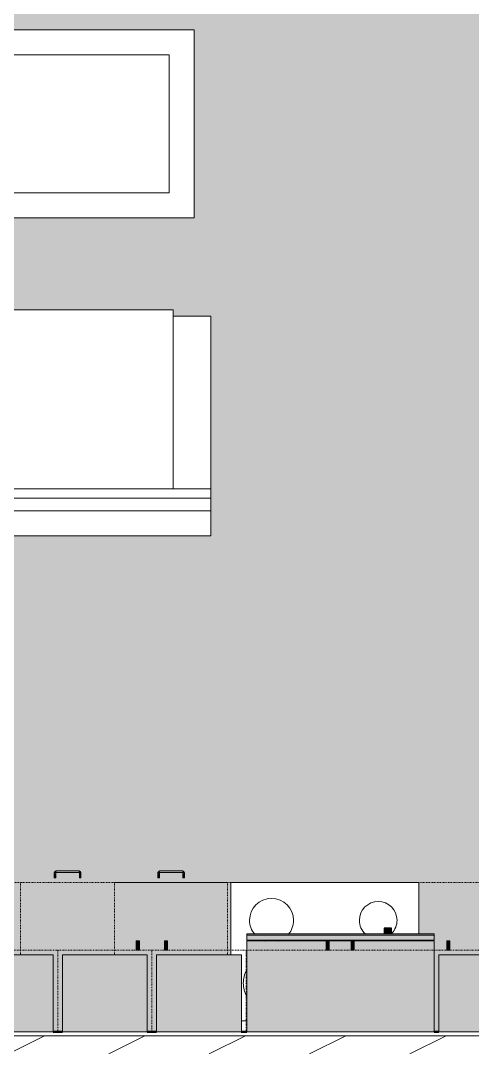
# Model space of a CAD drawing. Header units: inches. Extents: x -4218 to -1814, y 9706 to 12426.
# Drawn here: x -3787.7 to -3715.7, y 11552.9 to 11716.5 of the extents above; entities that cross this region are included whole.
import ezdxf

# ---------------------------------------------------------------- set-up
doc = ezdxf.new("R2010")
doc.units = ezdxf.units.IN
doc.header["$MEASUREMENT"] = 0
doc.linetypes.add('Dash', pattern=[0.25, 0.125, -0.125])
for name, color, linetype, lineweight in [('0-1', 7, 'Continuous', 5), ('0-2', 10, 'Continuous', 13), ('A-AREA-PATT-3', 7, 'Continuous', 9), ('A-WALL', 113, 'Continuous', 13), ('A-WALL-9', 113, 'Continuous', 50), ('A-WALL-PATT-6', 111, 'Continuous', 9), ('I-FURN', 30, 'Continuous', 9), ('I-FURN-1', 7, 'Continuous', 9), ('Q-CASE', 31, 'Continuous', 9), ('Q-CASE-1', 9, 'Continuous', 9), ('Q-CASE-3', 7, 'Continuous', 9), ('Q-CASE-4', 7, 'Dash', 9), ('Q-CASE-5', 55, 'Continuous', 9), ('Q-CASE-HDLN-1', 7, 'Dash', 9), ('Q-CASE-HDLN-2', 31, 'Continuous', 9), ('Q-SPCQ-1', 7, 'Continuous', 9)]:
    doc.layers.add(name, color=color, linetype=linetype, lineweight=lineweight)

# ---------------------------------------------------------------- blocks, each defined once
blk = doc.blocks.new('Couch-Both_Arms-Generic - 1-1352606-FLOOR PLAN - 2ND FLOOR')
at = {"layer": 'I-FURN'}
for p, q in [((-42, 13.5), (42, 13.5)), ((42, 13.5), (-42, 13.5)), ((-42, 13.5), (-42, 10)), ((42, 10), (42, 13.5)), ((-42, 11.5), (42, 11.5)), ((-42, 10), (-42, -17.5)), ((-42, 10), (42, 10)), ((-36, -17.5), (-36, 10)), ((36, 10), (36, -17.5)), ((42, -17.5), (42, 10)), ((-42, -17.5), (-36, -17.5)), ((-36, -17.5), (-36, -18.5)), ((36, -18.5), (36, -17.5)), ((36, -17.5), (42, -17.5)), ((-36, -18.5), (36, -18.5))]:
    blk.add_line(p, q, dxfattribs=at)
at = {"layer": 'I-FURN-1'}
for p, q in [((42, 17.5), (-42, 17.5)), ((-42, 17.5), (-42, 13.5)), ((42, 13.5), (42, 17.5))]:
    blk.add_line(p, q, dxfattribs=at)
blk = doc.blocks.new('Table-Coffee - one-V50-FLOOR PLAN - 2ND FLOOR')
at = {"layer": 'I-FURN-1'}
for p, q in [((30.72, 18.75), (-29.28, 18.75)), ((-29.28, 18.75), (-29.28, 12.12)), ((30.72, -11.25), (30.72, 18.75)), ((-25.28, -7.25), (-25.28, 14.75)), ((-25.28, 14.75), (26.72, 14.75)), ((26.72, 14.75), (26.72, -7.25)), ((-29.28, 4.1), (-29.28, -11.25)), ((26.72, -7.25), (-25.28, -7.25)), ((-29.28, -11.25), (30.72, -11.25))]:
    blk.add_line(p, q, dxfattribs=at)
blk = doc.blocks.new('Range - 24_ x 30_-V113-FLOOR PLAN - 2ND FLOOR')
at = {"layer": 'Q-SPCQ-1'}
for p, q in [((0, 0), (30, 0)), ((0, -11.53), (0, 0)), ((30, 0), (30, -8.18)), ((30, -9.17), (30, -9.29)), ((1.69, -22), (2.56, -22))]:
    blk.add_line(p, q, dxfattribs=at)
for centre, radius, start, end in [((6.5, -6), 3.5, 360, 180), ((23.5, -6), 3, 0, 180), ((6.5, -6), 3.5, 180, 219.0826), ((6.5, -6), 3.5, 320.8684, 0), ((23.5, -6), 3, 180, 227.5854), ((23.5, -6), 3, 316.8197, 0), ((6.5, -6), 3.5, 245.576, 251.9956), ((6.5, -6), 3.5, 288.0044, 294.424), ((6.5, -16), 4.5, 152.5854, 180), ((6.5, -16), 4.5, 180, 207.4146)]:
    blk.add_arc(centre, radius, start, end, dxfattribs=at)
blk = doc.blocks.new('OD_CW_Countertop - OD_CW_Countertop-2395221-FLOOR PLAN - 2ND FLOOR')
at = {"layer": 'Q-CASE-HDLN-1'}
for p, q in [((0.74, 9.71), (0.74, 0)), ((0.74, 0), (19.24, 0)), ((49.24, 0), (110.41, 0))]:
    blk.add_line(p, q, dxfattribs=at)
blk = doc.blocks.new('Drawer_Base_Cabinet_3_drawer_12205 - 18_-V120-FLOOR PLAN - 2ND FLOOR')
at = {"layer": 'Q-CASE'}
for points in [[(-1.38, -24.75), (-1.35, -25.5), (-1.14, -25.5), (-1.17, -24.75), (-1.37, -24.75)], [(-1.29, -25.5), (-1.32, -25.5), (-1.26, -25.77), (-1.01, -25.78), (-1.05, -25.69), (-1.26, -25.5)], [(-1.01, -25.63), (-1.01, -25.88), (2.49, -25.84), (2.49, -25.63)], [(2.77, -25.5), (2.71, -25.5), (2.49, -25.81), (2.76, -25.75), (2.8, -25.5)], [(2.62, -24.75), (2.65, -25.5), (2.86, -25.5), (2.83, -24.75), (2.63, -24.75)]]:
    blk.add_hatch(color=256, dxfattribs=at).paths.add_polyline_path(points, flags=0)
at = {"layer": 'Q-CASE-HDLN-1'}
for p, q in [((-8.26, -24), (-8.26, -12.47)), ((9.74, -24), (9.74, -12.47)), ((9.74, -24), (-8.26, -24))]:
    blk.add_line(p, q, dxfattribs=at)
at = {"layer": 'Q-CASE-HDLN-2'}
for p, q in [((-1.39, -24.75), (-1.39, -25.5)), ((-1.39, -24.75), (-1.38, -24.75)), ((-1.38, -24.75), (-1.39, -24.75)), ((-1.39, -24.75), (-1.39, -25.5)), ((-1.39, -24.75), (-1.38, -24.75)), ((-1.38, -24.75), (-1.39, -24.75)), ((-1.39, -24.75), (-1.39, -25.5)), ((-1.39, -24.75), (-1.14, -24.75)), ((-1.38, -24.75), (-1.39, -24.75)), ((-1.14, -25.5), (-1.14, -24.75)), ((-1.14, -24.75), (-1.14, -24.75)), ((-1.14, -24.75), (-1.14, -24.75)), ((-1.14, -25.5), (-1.14, -24.75)), ((-1.14, -24.75), (-1.14, -24.75)), ((-1.14, -24.75), (-1.14, -24.75)), ((-1.14, -25.5), (-1.14, -24.75)), ((-1.14, -24.75), (-1.14, -24.75)), ((2.49, -25.63), (-1.01, -25.63)), ((-1.01, -25.88), (2.49, -25.88)), ((2.61, -24.75), (2.61, -25.5)), ((2.62, -24.75), (2.61, -24.75)), ((2.61, -24.75), (2.62, -24.75)), ((2.61, -24.75), (2.61, -25.5)), ((2.62, -24.75), (2.61, -24.75)), ((2.61, -24.75), (2.62, -24.75)), ((2.61, -24.75), (2.61, -25.5)), ((2.62, -24.75), (2.61, -24.75)), ((2.61, -24.75), (2.86, -24.75)), ((2.86, -25.5), (2.86, -24.75)), ((2.86, -24.75), (2.86, -24.75)), ((2.86, -24.75), (2.86, -24.75)), ((2.86, -25.5), (2.86, -24.75)), ((2.86, -24.75), (2.86, -24.75)), ((2.86, -24.75), (2.86, -24.75)), ((2.86, -25.5), (2.86, -24.75)), ((2.86, -24.75), (2.86, -24.75))]:
    blk.add_line(p, q, dxfattribs=at)
at = {"layer": 'Q-CASE-HDLN-2', "flags": 128}
for points in [[(-1.39, -25.5), (-1.39, -25.51), (-1.39, -25.53), (-1.38, -25.54), (-1.38, -25.56), (-1.38, -25.57), (-1.38, -25.59), (-1.37, -25.6), (-1.37, -25.62), (-1.36, -25.63), (-1.36, -25.65), (-1.35, -25.66), (-1.34, -25.67), (-1.34, -25.69), (-1.33, -25.7), (-1.32, -25.71), (-1.31, -25.72), (-1.3, -25.74), (-1.29, -25.75), (-1.28, -25.76)], [(-1.39, -25.5), (-1.39, -25.51), (-1.39, -25.53), (-1.38, -25.54), (-1.38, -25.56), (-1.38, -25.57), (-1.38, -25.59), (-1.37, -25.6), (-1.37, -25.62), (-1.36, -25.63), (-1.36, -25.65), (-1.35, -25.66), (-1.34, -25.67), (-1.34, -25.69), (-1.33, -25.7), (-1.32, -25.71), (-1.31, -25.72), (-1.3, -25.74), (-1.29, -25.75), (-1.28, -25.76)], [(-1.39, -25.5), (-1.39, -25.51), (-1.39, -25.53), (-1.38, -25.54), (-1.38, -25.56), (-1.38, -25.57), (-1.38, -25.59), (-1.37, -25.6), (-1.37, -25.62), (-1.36, -25.63), (-1.36, -25.65), (-1.35, -25.66), (-1.34, -25.67), (-1.34, -25.69), (-1.33, -25.7), (-1.32, -25.71), (-1.31, -25.72), (-1.3, -25.74), (-1.29, -25.75), (-1.28, -25.76), (-1.27, -25.77), (-1.26, -25.78), (-1.25, -25.79), (-1.24, -25.8), (-1.23, -25.81), (-1.21, -25.82), (-1.2, -25.82), (-1.19, -25.83), (-1.18, -25.84), (-1.16, -25.84), (-1.15, -25.85), (-1.13, -25.85), (-1.12, -25.86), (-1.11, -25.86), (-1.09, -25.87), (-1.08, -25.87), (-1.06, -25.87), (-1.05, -25.87), (-1.03, -25.87), (-1.02, -25.88), (-1.01, -25.88)], [(-1.26, -25.78), (-1.25, -25.79), (-1.24, -25.8), (-1.23, -25.81), (-1.21, -25.82), (-1.2, -25.82), (-1.19, -25.83), (-1.18, -25.84), (-1.16, -25.84), (-1.15, -25.85), (-1.13, -25.85), (-1.12, -25.86), (-1.11, -25.86), (-1.09, -25.87), (-1.08, -25.87), (-1.06, -25.87), (-1.05, -25.87), (-1.03, -25.87), (-1.02, -25.88), (-1.01, -25.88)], [(-1.26, -25.78), (-1.25, -25.79), (-1.24, -25.8), (-1.23, -25.81), (-1.21, -25.82), (-1.2, -25.82), (-1.19, -25.83), (-1.18, -25.84), (-1.16, -25.84), (-1.15, -25.85), (-1.13, -25.85), (-1.12, -25.86), (-1.11, -25.86), (-1.09, -25.87), (-1.08, -25.87), (-1.06, -25.87), (-1.05, -25.87), (-1.03, -25.87), (-1.02, -25.88), (-1.01, -25.88)], [(-1.01, -25.63), (-1.02, -25.63), (-1.02, -25.62), (-1.03, -25.62), (-1.03, -25.62), (-1.04, -25.62), (-1.04, -25.62), (-1.05, -25.62), (-1.05, -25.62), (-1.06, -25.62), (-1.06, -25.62), (-1.07, -25.61), (-1.07, -25.61), (-1.07, -25.61), (-1.08, -25.61), (-1.08, -25.6), (-1.09, -25.6), (-1.09, -25.6), (-1.09, -25.59), (-1.1, -25.59), (-1.1, -25.59), (-1.11, -25.58), (-1.11, -25.58), (-1.11, -25.58), (-1.11, -25.57), (-1.12, -25.57), (-1.12, -25.56), (-1.12, -25.56), (-1.12, -25.55), (-1.13, -25.55), (-1.13, -25.55), (-1.13, -25.54), (-1.13, -25.54), (-1.13, -25.53), (-1.13, -25.53), (-1.14, -25.52), (-1.14, -25.52), (-1.14, -25.51), (-1.14, -25.51), (-1.14, -25.5), (-1.14, -25.5)], [(-1.01, -25.63), (-1.02, -25.63), (-1.02, -25.62), (-1.03, -25.62), (-1.03, -25.62), (-1.04, -25.62), (-1.04, -25.62), (-1.05, -25.62), (-1.05, -25.62), (-1.06, -25.62), (-1.06, -25.62), (-1.07, -25.61), (-1.07, -25.61), (-1.07, -25.61), (-1.08, -25.61), (-1.08, -25.6), (-1.09, -25.6), (-1.09, -25.6), (-1.09, -25.59), (-1.1, -25.59), (-1.1, -25.59), (-1.11, -25.58), (-1.11, -25.58), (-1.11, -25.58), (-1.11, -25.57), (-1.12, -25.57), (-1.12, -25.56), (-1.12, -25.56), (-1.12, -25.55), (-1.13, -25.55), (-1.13, -25.55), (-1.13, -25.54), (-1.13, -25.54), (-1.13, -25.53), (-1.13, -25.53), (-1.14, -25.52), (-1.14, -25.52), (-1.14, -25.51), (-1.14, -25.51), (-1.14, -25.5), (-1.14, -25.5)], [(-1.01, -25.63), (-1.02, -25.63), (-1.02, -25.62), (-1.03, -25.62), (-1.03, -25.62), (-1.04, -25.62), (-1.04, -25.62), (-1.05, -25.62), (-1.05, -25.62), (-1.06, -25.62), (-1.06, -25.62), (-1.07, -25.61), (-1.07, -25.61), (-1.07, -25.61), (-1.08, -25.61), (-1.08, -25.6), (-1.09, -25.6), (-1.09, -25.6), (-1.09, -25.59), (-1.1, -25.59), (-1.1, -25.59), (-1.11, -25.58), (-1.11, -25.58), (-1.11, -25.58), (-1.11, -25.57), (-1.12, -25.57), (-1.12, -25.56), (-1.12, -25.56), (-1.12, -25.55), (-1.13, -25.55), (-1.13, -25.55), (-1.13, -25.54), (-1.13, -25.54), (-1.13, -25.53), (-1.13, -25.53), (-1.14, -25.52), (-1.14, -25.52), (-1.14, -25.51), (-1.14, -25.51), (-1.14, -25.5), (-1.14, -25.5)], [(2.61, -25.5), (2.61, -25.5), (2.61, -25.51), (2.61, -25.51), (2.61, -25.52), (2.61, -25.52), (2.61, -25.53), (2.61, -25.53), (2.61, -25.54), (2.6, -25.54), (2.6, -25.55), (2.6, -25.55), (2.6, -25.56), (2.6, -25.56), (2.59, -25.57), (2.59, -25.57), (2.59, -25.57), (2.58, -25.58), (2.58, -25.58), (2.58, -25.59), (2.57, -25.59), (2.57, -25.59), (2.57, -25.6), (2.56, -25.6), (2.56, -25.6), (2.56, -25.61), (2.55, -25.61), (2.55, -25.61), (2.54, -25.61), (2.54, -25.61), (2.53, -25.62), (2.53, -25.62), (2.52, -25.62), (2.52, -25.62), (2.51, -25.62), (2.51, -25.62), (2.5, -25.62), (2.5, -25.62), (2.49, -25.63), (2.49, -25.63)], [(2.61, -25.5), (2.61, -25.5), (2.61, -25.51), (2.61, -25.51), (2.61, -25.52), (2.61, -25.52), (2.61, -25.53), (2.61, -25.53), (2.61, -25.54), (2.6, -25.54), (2.6, -25.55), (2.6, -25.55), (2.6, -25.56), (2.6, -25.56), (2.59, -25.57), (2.59, -25.57), (2.59, -25.57), (2.58, -25.58), (2.58, -25.58), (2.58, -25.59), (2.57, -25.59), (2.57, -25.59), (2.57, -25.6), (2.56, -25.6), (2.56, -25.6), (2.56, -25.61), (2.55, -25.61), (2.55, -25.61), (2.54, -25.61), (2.54, -25.61), (2.53, -25.62), (2.53, -25.62), (2.52, -25.62), (2.52, -25.62), (2.51, -25.62), (2.51, -25.62), (2.5, -25.62), (2.5, -25.62), (2.49, -25.63), (2.49, -25.63)], [(2.49, -25.88), (2.5, -25.87), (2.52, -25.87), (2.53, -25.87), (2.55, -25.87), (2.56, -25.87), (2.58, -25.86), (2.59, -25.86), (2.61, -25.86), (2.62, -25.85), (2.63, -25.85), (2.65, -25.84), (2.66, -25.83), (2.67, -25.83), (2.69, -25.82), (2.7, -25.81), (2.71, -25.8), (2.72, -25.79), (2.73, -25.78), (2.75, -25.77), (2.76, -25.76), (2.77, -25.75), (2.78, -25.74), (2.79, -25.73), (2.79, -25.72), (2.8, -25.7), (2.81, -25.69), (2.82, -25.68), (2.83, -25.66), (2.83, -25.65), (2.84, -25.64), (2.84, -25.62), (2.85, -25.61), (2.85, -25.59), (2.85, -25.58), (2.86, -25.56), (2.86, -25.55), (2.86, -25.53), (2.86, -25.52), (2.86, -25.5), (2.86, -25.5)], [(2.61, -25.5), (2.61, -25.5), (2.61, -25.51), (2.61, -25.51), (2.61, -25.52), (2.61, -25.52), (2.61, -25.53), (2.61, -25.53), (2.61, -25.54), (2.6, -25.54), (2.6, -25.55), (2.6, -25.55), (2.6, -25.56), (2.6, -25.56), (2.59, -25.57), (2.59, -25.57), (2.59, -25.57), (2.58, -25.58), (2.58, -25.58), (2.58, -25.59), (2.57, -25.59), (2.57, -25.59), (2.57, -25.6), (2.56, -25.6), (2.56, -25.6), (2.56, -25.61), (2.55, -25.61), (2.55, -25.61), (2.54, -25.61), (2.54, -25.61), (2.53, -25.62), (2.53, -25.62), (2.52, -25.62), (2.52, -25.62), (2.51, -25.62), (2.51, -25.62), (2.5, -25.62), (2.5, -25.62), (2.49, -25.63), (2.49, -25.63), (2.49, -25.63)], [(2.49, -25.88), (2.5, -25.87), (2.52, -25.87), (2.53, -25.87), (2.55, -25.87), (2.56, -25.87), (2.58, -25.86), (2.59, -25.86), (2.61, -25.86), (2.62, -25.85), (2.63, -25.85), (2.65, -25.84), (2.66, -25.83), (2.67, -25.83), (2.69, -25.82), (2.7, -25.81), (2.71, -25.8), (2.72, -25.79), (2.73, -25.78), (2.75, -25.77)], [(2.49, -25.88), (2.5, -25.87), (2.52, -25.87), (2.53, -25.87), (2.55, -25.87), (2.56, -25.87), (2.58, -25.86), (2.59, -25.86), (2.61, -25.86), (2.62, -25.85), (2.63, -25.85), (2.65, -25.84), (2.66, -25.83), (2.67, -25.83), (2.69, -25.82), (2.7, -25.81), (2.71, -25.8), (2.72, -25.79), (2.73, -25.78), (2.75, -25.77)], [(2.77, -25.75), (2.78, -25.74), (2.79, -25.73), (2.79, -25.72), (2.8, -25.7), (2.81, -25.69), (2.82, -25.68), (2.83, -25.66), (2.83, -25.65), (2.84, -25.64), (2.84, -25.62), (2.85, -25.61), (2.85, -25.59), (2.85, -25.58), (2.86, -25.56), (2.86, -25.55), (2.86, -25.53), (2.86, -25.52), (2.86, -25.5), (2.86, -25.5)], [(2.77, -25.75), (2.78, -25.74), (2.79, -25.73), (2.79, -25.72), (2.8, -25.7), (2.81, -25.69), (2.82, -25.68), (2.83, -25.66), (2.83, -25.65), (2.84, -25.64), (2.84, -25.62), (2.85, -25.61), (2.85, -25.59), (2.85, -25.58), (2.86, -25.56), (2.86, -25.55), (2.86, -25.53), (2.86, -25.52), (2.86, -25.5), (2.86, -25.5)]]:
    blk.add_lwpolyline(points, dxfattribs=at)
blk = doc.blocks.new('300 Series Wall Hung Cabinet_301 - 15_-2216209-FLOOR PLAN - 2ND FLOOR')
at = {"layer": 'Q-CASE-1'}
for points in [[(-6.75, -0.19), (-6.75, -12.44), (6.75, -12.44), (6.75, -0.19)], [(-5.5, -13.19), (-5.5, -14.69), (-5.01, -14.69), (-5.01, -13.19)]]:
    blk.add_hatch(color=256, dxfattribs=at).paths.add_polyline_path(points, flags=0)
at = {"layer": 'Q-CASE-3'}
for p, q in [((6.75, -0.19), (-6.75, -0.19)), ((-6.75, -0.19), (-6.75, -12.44)), ((6.75, -12.44), (6.75, -0.19)), ((-6.75, -12.44), (6.75, -12.44)), ((-5.5, -13.19), (-5.01, -13.19)), ((-5.5, -13.19), (-5.5, -14.69)), ((-5.5, -14.69), (-5.01, -14.69)), ((-5.01, -14.69), (-5.01, -13.19))]:
    blk.add_line(p, q, dxfattribs=at)
at = {"layer": 'Q-CASE-4'}
for p, q in [((7.5, -0.19), (-7.5, -0.19)), ((-7.5, -0.19), (-7.5, -13.19)), ((7.5, -13.19), (7.5, -0.19)), ((-7.5, -13.19), (7.5, -13.19))]:
    blk.add_line(p, q, dxfattribs=at)
blk = doc.blocks.new('300 Series Wall Hung Cabinet_302 - 18_ X 30_-2351528-FLOOR PLAN - 2ND FLOOR')
at = {"layer": 'Q-CASE-1'}
for points in [[(-1.76, -14.69), (-1.76, -13.19), (-2.25, -13.19), (-2.25, -14.69)], [(2.24, -14.69), (2.24, -13.19), (1.75, -13.19), (1.75, -14.69)]]:
    blk.add_hatch(color=256, dxfattribs=at).paths.add_polyline_path(points, flags=0)
at = {"layer": 'Q-CASE-3'}
for p, q in [((-2.25, -13.19), (-1.76, -13.19)), ((-2.25, -13.19), (-2.25, -14.69)), ((-2.25, -14.69), (-1.76, -14.69)), ((-1.76, -14.69), (-1.76, -13.19)), ((1.75, -13.19), (2.24, -13.19)), ((1.75, -13.19), (1.75, -14.69)), ((1.75, -14.69), (2.24, -14.69)), ((2.24, -14.69), (2.24, -13.19))]:
    blk.add_line(p, q, dxfattribs=at)
at = {"layer": 'Q-CASE-4'}
for p, q in [((15, -0.19), (-15, -0.19)), ((-15, -0.19), (-15, -13.19)), ((15, -13.19), (15, -0.19)), ((-15, -13.19), (15, -13.19))]:
    blk.add_line(p, q, dxfattribs=at)
blk = doc.blocks.new('30quot_MicrowaveVent_11166 - 70cm miele oven-V122-FLOOR PLAN - 2ND FLOOR')
at = {"layer": 'Q-CASE-5'}
for points in [[(7.69, 15.6), (8.88, 15.6), (8.88, 16.55), (7.69, 16.55), (7.69, 16.16)], [(13.24, 15.39), (15.68, 15.39), (15.68, 15.6), (-14.2, 15.59), (-14.2, 15.39), (11.57, 15.39)], [(15.68, 14.61), (15.68, 15.39), (-14.2, 15.39), (-14.2, 14.61), (13.24, 14.61)], [(-14.2, 0), (15.68, 0), (15.68, 14.49), (2.93, 14.49), (2.93, 13), (2.44, 13), (2.44, 14.49), (-1.07, 14.49), (-1.07, 13), (-1.56, 13), (-1.56, 14.49), (-14.2, 14.49), (-14.2, 0.79)]]:
    blk.add_hatch(color=256, dxfattribs=at).paths.add_polyline_path(points, flags=0)
at = {"layer": 'Q-CASE-3'}
for p, q in [((8.88, 16.6), (7.69, 16.6)), ((7.69, 15.63), (7.69, 16.55)), ((8.88, 16.55), (8.88, 15.63)), ((15.68, 15.6), (-14.2, 15.6)), ((-14.2, 15.39), (-14.2, 15.6)), ((-14.2, 14.61), (-14.2, 15.39)), ((15.68, 15.39), (-14.2, 15.39)), ((15.68, 15.6), (15.68, 15.39)), ((15.68, 15.39), (15.68, 14.61)), ((15.68, 14.61), (-14.2, 14.61)), ((-14.2, 0), (-14.2, 14.49)), ((-14.2, 14.49), (-1.56, 14.49)), ((-1.07, 14.49), (2.44, 14.49)), ((2.93, 14.49), (15.68, 14.49)), ((15.68, 14.49), (15.68, 0)), ((-14.2, 0), (15.68, 0))]:
    blk.add_line(p, q, dxfattribs=at)
blk = doc.blocks.new('300 Series Wall Hung Cabinet_301 - 15_-2215564-FLOOR PLAN - 2ND FLOOR')
at = {"layer": 'Q-CASE-1'}
for points in [[(-5.01, 13.19), (-5.01, 14.69), (-5.5, 14.69), (-5.5, 13.19)], [(6.75, 0.19), (6.75, 12.44), (-6.75, 12.44), (-6.75, 0.19)]]:
    blk.add_hatch(color=256, dxfattribs=at).paths.add_polyline_path(points, flags=0)
at = {"layer": 'Q-CASE-3'}
for p, q in [((-5.01, 14.69), (-5.5, 14.69)), ((-5.5, 14.69), (-5.5, 13.19)), ((-5.01, 13.19), (-5.5, 13.19)), ((-5.01, 13.19), (-5.01, 14.69)), ((6.75, 12.44), (-6.75, 12.44)), ((-6.75, 12.44), (-6.75, 0.19)), ((6.75, 0.19), (6.75, 12.44)), ((-6.75, 0.19), (6.75, 0.19))]:
    blk.add_line(p, q, dxfattribs=at)
at = {"layer": 'Q-CASE-4'}
for p, q in [((-7.5, 0.19), (-7.5, 13.19)), ((-7.5, 13.19), (7.5, 13.19)), ((7.5, 13.19), (7.5, 0.19)), ((7.5, 0.19), (-7.5, 0.19))]:
    blk.add_line(p, q, dxfattribs=at)
blk = doc.blocks.new('Drawer_Base_Cabinet_3_drawer_12205 - 15_-V111-FLOOR PLAN - 2ND FLOOR')
at = {"layer": 'Q-CASE'}
for points in [[(-1.14, 25.5), (-1.38, 25.5), (-1.35, 24.75), (-1.14, 24.75)], [(-1.01, 25.81), (-1.29, 25.72), (-1.29, 25.5), (-1.23, 25.53), (-1.01, 25.75), (-1.01, 25.78)], [(-0.86, 25.87), (-1.01, 25.84), (-1.01, 25.62), (2.49, 25.66), (2.49, 25.87), (2.14, 25.87)], [(2.49, 25.81), (2.52, 25.72), (2.74, 25.5), (2.8, 25.5), (2.74, 25.77), (2.65, 25.78)], [(2.8, 25.5), (2.62, 25.5), (2.65, 24.75), (2.86, 24.75), (2.83, 25.5)]]:
    blk.add_hatch(color=256, dxfattribs=at).paths.add_polyline_path(points, flags=0)
at = {"layer": 'Q-CASE-HDLN-1'}
for p, q in [((8.24, 24), (-6.76, 24)), ((-6.76, 24), (-6.76, 12.47)), ((8.24, 24), (8.24, 12.47))]:
    blk.add_line(p, q, dxfattribs=at)
at = {"layer": 'Q-CASE-HDLN-2'}
for p, q in [((-1.39, 25.5), (-1.39, 24.75)), ((-1.39, 25.5), (-1.39, 24.75)), ((-1.39, 25.5), (-1.39, 24.75)), ((-1.39, 24.75), (-1.38, 24.75)), ((-1.38, 24.75), (-1.39, 24.75)), ((-1.39, 24.75), (-1.38, 24.75)), ((-1.38, 24.75), (-1.39, 24.75)), ((-1.39, 24.75), (-1.38, 24.75)), ((-1.14, 24.75), (-1.39, 24.75)), ((-1.14, 24.75), (-1.14, 25.5)), ((-1.14, 24.75), (-1.14, 25.5)), ((-1.14, 24.75), (-1.14, 25.5)), ((-1.14, 24.75), (-1.14, 24.75)), ((-1.14, 24.75), (-1.14, 24.75)), ((-1.14, 24.75), (-1.14, 24.75)), ((-1.14, 24.75), (-1.14, 24.75)), ((-1.14, 24.75), (-1.14, 24.75)), ((2.49, 25.87), (-1.01, 25.87)), ((-1.01, 25.62), (2.49, 25.62)), ((2.61, 25.5), (2.61, 24.75)), ((2.61, 25.5), (2.61, 24.75)), ((2.61, 25.5), (2.61, 24.75)), ((2.62, 24.75), (2.61, 24.75)), ((2.61, 24.75), (2.62, 24.75)), ((2.62, 24.75), (2.61, 24.75)), ((2.61, 24.75), (2.62, 24.75)), ((2.86, 24.75), (2.61, 24.75)), ((2.61, 24.75), (2.62, 24.75)), ((2.86, 24.75), (2.86, 25.5)), ((2.86, 24.75), (2.86, 25.5)), ((2.86, 24.75), (2.86, 25.5)), ((2.86, 24.75), (2.86, 24.75)), ((2.86, 24.75), (2.86, 24.75)), ((2.86, 24.75), (2.86, 24.75)), ((2.86, 24.75), (2.86, 24.75)), ((2.86, 24.75), (2.86, 24.75))]:
    blk.add_line(p, q, dxfattribs=at)
at = {"layer": 'Q-CASE-HDLN-2', "flags": 128}
for points in [[(-1.01, 25.87), (-1.03, 25.87), (-1.04, 25.87), (-1.06, 25.87), (-1.07, 25.87), (-1.09, 25.87), (-1.1, 25.86), (-1.12, 25.86), (-1.13, 25.86), (-1.14, 25.85), (-1.16, 25.85), (-1.17, 25.84), (-1.19, 25.83), (-1.2, 25.83), (-1.21, 25.82), (-1.22, 25.81), (-1.24, 25.8), (-1.25, 25.79), (-1.26, 25.78), (-1.27, 25.77), (-1.28, 25.76), (-1.29, 25.75), (-1.3, 25.74), (-1.31, 25.73), (-1.32, 25.72), (-1.33, 25.7), (-1.34, 25.69), (-1.34, 25.68), (-1.35, 25.66), (-1.36, 25.65), (-1.36, 25.64), (-1.37, 25.62), (-1.37, 25.61), (-1.38, 25.59), (-1.38, 25.58), (-1.38, 25.56), (-1.38, 25.55), (-1.39, 25.53), (-1.39, 25.52), (-1.39, 25.5), (-1.39, 25.5)], [(-1.29, 25.75), (-1.3, 25.74), (-1.31, 25.73), (-1.32, 25.72), (-1.33, 25.7), (-1.34, 25.69), (-1.34, 25.68), (-1.35, 25.66), (-1.36, 25.65), (-1.36, 25.64), (-1.37, 25.62), (-1.37, 25.61), (-1.38, 25.59), (-1.38, 25.58), (-1.38, 25.56), (-1.38, 25.55), (-1.39, 25.53), (-1.39, 25.52), (-1.39, 25.5), (-1.39, 25.5)], [(-1.29, 25.75), (-1.3, 25.74), (-1.31, 25.73), (-1.32, 25.72), (-1.33, 25.7), (-1.34, 25.69), (-1.34, 25.68), (-1.35, 25.66), (-1.36, 25.65), (-1.36, 25.64), (-1.37, 25.62), (-1.37, 25.61), (-1.38, 25.59), (-1.38, 25.58), (-1.38, 25.56), (-1.38, 25.55), (-1.39, 25.53), (-1.39, 25.52), (-1.39, 25.5), (-1.39, 25.5)], [(-1.01, 25.87), (-1.03, 25.87), (-1.04, 25.87), (-1.06, 25.87), (-1.07, 25.87), (-1.09, 25.87), (-1.1, 25.86), (-1.12, 25.86), (-1.13, 25.86), (-1.14, 25.85), (-1.16, 25.85), (-1.17, 25.84), (-1.19, 25.83), (-1.2, 25.83), (-1.21, 25.82), (-1.22, 25.81), (-1.24, 25.8), (-1.25, 25.79), (-1.26, 25.78), (-1.27, 25.77)], [(-1.01, 25.87), (-1.03, 25.87), (-1.04, 25.87), (-1.06, 25.87), (-1.07, 25.87), (-1.09, 25.87), (-1.1, 25.86), (-1.12, 25.86), (-1.13, 25.86), (-1.14, 25.85), (-1.16, 25.85), (-1.17, 25.84), (-1.19, 25.83), (-1.2, 25.83), (-1.21, 25.82), (-1.22, 25.81), (-1.24, 25.8), (-1.25, 25.79), (-1.26, 25.78), (-1.27, 25.77)], [(-1.14, 25.5), (-1.14, 25.5), (-1.14, 25.51), (-1.14, 25.51), (-1.14, 25.52), (-1.13, 25.52), (-1.13, 25.53), (-1.13, 25.53), (-1.13, 25.54), (-1.13, 25.54), (-1.13, 25.55), (-1.13, 25.55), (-1.12, 25.56), (-1.12, 25.56), (-1.12, 25.57), (-1.12, 25.57), (-1.11, 25.57), (-1.11, 25.58), (-1.11, 25.58), (-1.1, 25.59), (-1.1, 25.59), (-1.1, 25.59), (-1.09, 25.6), (-1.09, 25.6), (-1.08, 25.6), (-1.08, 25.61), (-1.08, 25.61), (-1.07, 25.61), (-1.07, 25.61), (-1.06, 25.61), (-1.06, 25.62), (-1.05, 25.62), (-1.05, 25.62), (-1.04, 25.62), (-1.04, 25.62), (-1.03, 25.62), (-1.03, 25.62), (-1.02, 25.62), (-1.02, 25.62), (-1.01, 25.62)], [(-1.14, 25.5), (-1.14, 25.5), (-1.14, 25.51), (-1.14, 25.51), (-1.14, 25.52), (-1.13, 25.52), (-1.13, 25.53), (-1.13, 25.53), (-1.13, 25.54), (-1.13, 25.54), (-1.13, 25.55), (-1.13, 25.55), (-1.12, 25.56), (-1.12, 25.56), (-1.12, 25.57), (-1.12, 25.57), (-1.11, 25.57), (-1.11, 25.58), (-1.11, 25.58), (-1.1, 25.59), (-1.1, 25.59), (-1.1, 25.59), (-1.09, 25.6), (-1.09, 25.6), (-1.08, 25.6), (-1.08, 25.61), (-1.08, 25.61), (-1.07, 25.61), (-1.07, 25.61), (-1.06, 25.61), (-1.06, 25.62), (-1.05, 25.62), (-1.05, 25.62), (-1.04, 25.62), (-1.04, 25.62), (-1.03, 25.62), (-1.03, 25.62), (-1.02, 25.62), (-1.02, 25.62), (-1.01, 25.62)], [(-1.14, 25.5), (-1.14, 25.5), (-1.14, 25.51), (-1.14, 25.51), (-1.14, 25.52), (-1.13, 25.52), (-1.13, 25.53), (-1.13, 25.53), (-1.13, 25.54), (-1.13, 25.54), (-1.13, 25.55), (-1.13, 25.55), (-1.12, 25.56), (-1.12, 25.56), (-1.12, 25.57), (-1.12, 25.57), (-1.11, 25.57), (-1.11, 25.58), (-1.11, 25.58), (-1.1, 25.59), (-1.1, 25.59), (-1.1, 25.59), (-1.09, 25.6), (-1.09, 25.6), (-1.08, 25.6), (-1.08, 25.61), (-1.08, 25.61), (-1.07, 25.61), (-1.07, 25.61), (-1.06, 25.61), (-1.06, 25.62), (-1.05, 25.62), (-1.05, 25.62), (-1.04, 25.62), (-1.04, 25.62), (-1.03, 25.62), (-1.03, 25.62), (-1.02, 25.62), (-1.02, 25.62), (-1.01, 25.62), (-1.01, 25.62)], [(2.74, 25.78), (2.73, 25.79), (2.71, 25.8), (2.7, 25.81), (2.69, 25.82), (2.68, 25.82), (2.66, 25.83), (2.65, 25.84), (2.64, 25.84), (2.62, 25.85), (2.61, 25.85), (2.6, 25.86), (2.58, 25.86), (2.57, 25.87), (2.55, 25.87), (2.54, 25.87), (2.52, 25.87), (2.51, 25.87), (2.49, 25.87), (2.49, 25.87)], [(2.74, 25.78), (2.73, 25.79), (2.71, 25.8), (2.7, 25.81), (2.69, 25.82), (2.68, 25.82), (2.66, 25.83), (2.65, 25.84), (2.64, 25.84), (2.62, 25.85), (2.61, 25.85), (2.6, 25.86), (2.58, 25.86), (2.57, 25.87), (2.55, 25.87), (2.54, 25.87), (2.52, 25.87), (2.51, 25.87), (2.49, 25.87), (2.49, 25.87)], [(2.86, 25.5), (2.86, 25.51), (2.86, 25.53), (2.86, 25.54), (2.86, 25.56), (2.86, 25.57), (2.85, 25.59), (2.85, 25.6), (2.84, 25.62), (2.84, 25.63), (2.83, 25.65), (2.83, 25.66), (2.82, 25.67), (2.81, 25.69), (2.81, 25.7), (2.8, 25.71), (2.79, 25.72), (2.78, 25.74), (2.77, 25.75), (2.76, 25.76), (2.75, 25.77), (2.74, 25.78), (2.73, 25.79), (2.71, 25.8), (2.7, 25.81), (2.69, 25.82), (2.68, 25.82), (2.66, 25.83), (2.65, 25.84), (2.64, 25.84), (2.62, 25.85), (2.61, 25.85), (2.6, 25.86), (2.58, 25.86), (2.57, 25.87), (2.55, 25.87), (2.54, 25.87), (2.52, 25.87), (2.51, 25.87), (2.49, 25.87), (2.49, 25.87)], [(2.49, 25.62), (2.49, 25.62), (2.5, 25.62), (2.5, 25.62), (2.51, 25.62), (2.51, 25.62), (2.52, 25.62), (2.52, 25.62), (2.53, 25.62), (2.53, 25.62), (2.54, 25.62), (2.54, 25.61), (2.55, 25.61), (2.55, 25.61), (2.55, 25.61), (2.56, 25.6), (2.56, 25.6), (2.57, 25.6), (2.57, 25.59), (2.57, 25.59), (2.58, 25.59), (2.58, 25.58), (2.58, 25.58), (2.59, 25.58), (2.59, 25.57), (2.59, 25.57), (2.6, 25.56), (2.6, 25.56), (2.6, 25.55), (2.6, 25.55), (2.6, 25.55), (2.61, 25.54), (2.61, 25.54), (2.61, 25.53), (2.61, 25.53), (2.61, 25.52), (2.61, 25.52), (2.61, 25.51), (2.61, 25.51), (2.61, 25.5), (2.61, 25.5)], [(2.49, 25.62), (2.49, 25.62), (2.5, 25.62), (2.5, 25.62), (2.51, 25.62), (2.51, 25.62), (2.52, 25.62), (2.52, 25.62), (2.53, 25.62), (2.53, 25.62), (2.54, 25.62), (2.54, 25.61), (2.55, 25.61), (2.55, 25.61), (2.55, 25.61), (2.56, 25.6), (2.56, 25.6), (2.57, 25.6), (2.57, 25.59), (2.57, 25.59), (2.58, 25.59), (2.58, 25.58), (2.58, 25.58), (2.59, 25.58), (2.59, 25.57), (2.59, 25.57), (2.6, 25.56), (2.6, 25.56), (2.6, 25.55), (2.6, 25.55), (2.6, 25.55), (2.61, 25.54), (2.61, 25.54), (2.61, 25.53), (2.61, 25.53), (2.61, 25.52), (2.61, 25.52), (2.61, 25.51), (2.61, 25.51), (2.61, 25.5), (2.61, 25.5)], [(2.49, 25.62), (2.49, 25.62), (2.5, 25.62), (2.5, 25.62), (2.51, 25.62), (2.51, 25.62), (2.52, 25.62), (2.52, 25.62), (2.53, 25.62), (2.53, 25.62), (2.54, 25.62), (2.54, 25.61), (2.55, 25.61), (2.55, 25.61), (2.55, 25.61), (2.56, 25.6), (2.56, 25.6), (2.57, 25.6), (2.57, 25.59), (2.57, 25.59), (2.58, 25.59), (2.58, 25.58), (2.58, 25.58), (2.59, 25.58), (2.59, 25.57), (2.59, 25.57), (2.6, 25.56), (2.6, 25.56), (2.6, 25.55), (2.6, 25.55), (2.6, 25.55), (2.61, 25.54), (2.61, 25.54), (2.61, 25.53), (2.61, 25.53), (2.61, 25.52), (2.61, 25.52), (2.61, 25.51), (2.61, 25.51), (2.61, 25.5), (2.61, 25.5)], [(2.86, 25.5), (2.86, 25.51), (2.86, 25.53), (2.86, 25.54), (2.86, 25.56), (2.86, 25.57), (2.85, 25.59), (2.85, 25.6), (2.84, 25.62), (2.84, 25.63), (2.83, 25.65), (2.83, 25.66), (2.82, 25.67), (2.81, 25.69), (2.81, 25.7), (2.8, 25.71), (2.79, 25.72), (2.78, 25.74), (2.77, 25.75), (2.76, 25.76)], [(2.86, 25.5), (2.86, 25.51), (2.86, 25.53), (2.86, 25.54), (2.86, 25.56), (2.86, 25.57), (2.85, 25.59), (2.85, 25.6), (2.84, 25.62), (2.84, 25.63), (2.83, 25.65), (2.83, 25.66), (2.82, 25.67), (2.81, 25.69), (2.81, 25.7), (2.8, 25.71), (2.79, 25.72), (2.78, 25.74), (2.77, 25.75), (2.76, 25.76)]]:
    blk.add_lwpolyline(points, dxfattribs=at)
blk = doc.blocks.new('CTR - 1st Phase - Unit Layouts_rvt-1-FLOOR PLAN - 2ND FLOOR')
at = {"layer": '0-2'}
for name, p in [('Table-Coffee - one-V50-FLOOR PLAN - 2ND FLOOR', (-3790.72, 11696.32)), ('Drawer_Base_Cabinet_3_drawer_12205 - 15_-V111-FLOOR PLAN - 2ND FLOOR', (-3780.93, 11555.14)), ('Range - 24_ x 30_-V113-FLOOR PLAN - 2ND FLOOR', (-3754.19, 11579.14)), ('30quot_MicrowaveVent_11166 - 70cm miele oven-V122-FLOOR PLAN - 2ND FLOOR', (-3737.43, 11555.36)), ('300 Series Wall Hung Cabinet_301 - 15_-2215564-FLOOR PLAN - 2ND FLOOR', (-3789.25, 11555.18)), ('300 Series Wall Hung Cabinet_301 - 15_-2215564-FLOOR PLAN - 2ND FLOOR', (-3759.25, 11555.18)), ('300 Series Wall Hung Cabinet_301 - 15_-2215564-FLOOR PLAN - 2ND FLOOR', (-3714.25, 11555.18))]:
    blk.add_blockref(name, p, dxfattribs=at)
at = {"layer": '0-2', "rotation": 180}
for name, p in [('Couch-Both_Arms-Generic - 1-1352606-FLOOR PLAN - 2ND FLOOR', (-3799.36, 11651.92)), ('Drawer_Base_Cabinet_3_drawer_12205 - 18_-V120-FLOOR PLAN - 2ND FLOOR', (-3762.95, 11555.14)), ('OD_CW_Countertop - OD_CW_Countertop-2395221-FLOOR PLAN - 2ND FLOOR', (-3704.95, 11579.14)), ('300 Series Wall Hung Cabinet_301 - 15_-2216209-FLOOR PLAN - 2ND FLOOR', (-3774.25, 11555.18)), ('300 Series Wall Hung Cabinet_302 - 18_ X 30_-2351528-FLOOR PLAN - 2ND FLOOR', (-3736.75, 11555.18))]:
    blk.add_blockref(name, p, dxfattribs=at)

msp = doc.modelspace()

# ---------------------------------------------------------------- hatches: boundary and pattern name
at = {"layer": 'A-AREA-PATT-3'}
h = msp.add_hatch(color=256, dxfattribs=at)
h.paths.add_polyline_path([(-3497.93003, 11555.3644), (-3485.92374, 11555.3644), (-3485.92374, 11593.31232), (-3509.68463, 11593.31232), (-3509.68463, 11593.06232), (-3527.68463, 11593.06232), (-3527.68463, 11593.31232), (-3530.68463, 11593.33362), (-3530.68463, 11594.56232), (-3527.68463, 11594.56232), (-3527.68463, 11594.81232), (-3512.4186, 11594.81232), (-3512.4186, 11594.9894), (-3510.9186, 11594.9894), (-3510.9186, 11594.81232), (-3509.68463, 11594.81232), (-3509.68463, 11594.56232), (-3485.92374, 11594.56232), (-3485.92374, 11602.85927), (-3491.89996, 11602.85927), (-3492.86438, 11602.98623), (-3493.76307, 11603.35849), (-3494.53479, 11603.95065), (-3495.12696, 11604.72238), (-3495.49921, 11605.62107), (-3495.62618, 11606.58549), (-3495.62618, 11607.97383), (-3498.64996, 11607.62611), (-3499.64996, 11606.43435), (-3500.64996, 11605.86759), (-3501.64996, 11605.59964), (-3502.65376, 11605.42264), (-3503.64996, 11605.33549), (-3505.64235, 11605.5098), (-3507.64996, 11606.04774), (-3509.64996, 11606.77568), (-3511.64996, 11607.70829), (-3513.64996, 11609.09572), (-3514.64996, 11610.09572), (-3515.14996, 11610.96175), (-3515.64996, 11612.33549), (-3515.64996, 11613.33549), (-3515.14996, 11614.70923), (-3514.64996, 11615.57525), (-3513.64996, 11616.57525), (-3511.47371, 11618.04487), (-3509.64996, 11618.8953), (-3507.64996, 11619.62324), (-3505.64235, 11620.16118), (-3503.64996, 11620.33549), (-3502.15948, 11620.16118), (-3501.64996, 11620.07133), (-3500.64996, 11619.80339), (-3499.64996, 11619.23662), (-3498.64996, 11618.04487), (-3495.62618, 11617.69715), (-3495.62618, 11619.08549), (-3495.49921, 11620.04991), (-3495.12696, 11620.9486), (-3494.53479, 11621.72032), (-3493.76307, 11622.31249), (-3492.86438, 11622.68474), (-3491.89996, 11622.81171), (-3485.92374, 11622.81171), (-3485.92374, 11679.9894), (-3505.92374, 11679.9894), (-3505.92374, 11683.7644), (-3547.43463, 11683.7644), (-3547.43463, 11679.18335), (-3552.18463, 11679.18335), (-3552.18463, 11683.7644), (-3554.29874, 11683.7644), (-3554.29874, 11688.5144), (-3505.92374, 11688.5144), (-3505.92374, 11706.6894), (-3503.98624, 11706.6894), (-3503.98624, 11707.3144), (-3501.92374, 11707.3144), (-3501.92374, 11742.0644), (-3503.98624, 11742.0644), (-3503.98624, 11742.6894), (-3505.92374, 11742.6894), (-3505.92374, 11746.1894), (-3851.84874, 11746.1894), (-3851.84874, 11735.2644), (-3829.53624, 11735.2644), (-3829.53624, 11707.3894), (-3851.84874, 11707.3894), (-3851.84874, 11705.16195), (-3824.74725, 11705.16195), (-3824.74725, 11708.4394), (-3819.99725, 11708.4394), (-3819.99725, 11715.0644), (-3759.99725, 11715.0644), (-3759.99725, 11685.0644), (-3819.99725, 11685.0644), (-3819.99725, 11700.41195), (-3851.84874, 11700.41195), (-3851.84874, 11586.9894), (-3850.73624, 11586.9894), (-3850.73624, 11582.2394), (-3851.84874, 11582.2394), (-3851.84874, 11556.2144), (-3827.32374, 11556.2144), (-3827.32374, 11555.3644), (-3820.11124, 11555.40559), (-3820.11124, 11582.2394), (-3820.73624, 11582.2394), (-3820.73624, 11586.9894), (-3815.36124, 11586.9894), (-3815.36124, 11555.3644), (-3811.00358, 11555.3644), (-3811.00358, 11567.6144), (-3797.50358, 11567.6144), (-3797.50358, 11555.3644), (-3796.00358, 11555.3644), (-3796.00358, 11567.6144), (-3782.50358, 11567.6144), (-3782.50358, 11555.3644), (-3781.00358, 11555.3644), (-3781.00358, 11567.6144), (-3767.50358, 11567.6144), (-3767.50358, 11555.3644), (-3766.00358, 11555.3644), (-3766.00358, 11567.6144), (-3754.19108, 11567.6144), (-3754.19108, 11579.1394), (-3724.19108, 11579.1394), (-3724.19108, 11570.96374), (-3721.75358, 11570.94991), (-3721.75358, 11569.9707), (-3724.19108, 11569.9707), (-3724.19108, 11569.85259), (-3721.75358, 11569.85259), (-3721.75358, 11555.3644), (-3721.00358, 11555.3644), (-3721.00358, 11567.6144), (-3707.50358, 11567.6144), (-3707.50358, 11555.3644), (-3706.75358, 11555.3644), (-3706.75358, 11568.3644), (-3697.05167, 11578.0663), (-3698.11181, 11579.12643), (-3697.7591, 11579.46449), (-3696.70629, 11578.41168), (-3694.75358, 11580.3644), (-3681.75358, 11580.3644), (-3681.75358, 11555.3644), (-3681.69108, 11555.3644), (-3681.69108, 11596.1394), (-3705.69108, 11596.1394), (-3705.69108, 11596.8894), (-3706.19108, 11596.8894), (-3706.19108, 11610.7644), (-3706.69108, 11610.7644), (-3706.69108, 11611.2644), (-3706.19108, 11611.2644), (-3706.19108, 11612.2644), (-3705.69108, 11612.2644), (-3705.69108, 11613.0144), (-3706.19108, 11613.0144), (-3706.19108, 11614.0144), (-3706.69108, 11614.0144), (-3706.69108, 11614.5144), (-3706.19108, 11614.5144), (-3706.19108, 11628.3894), (-3705.69108, 11628.3894), (-3705.69108, 11629.1394), (-3681.69108, 11629.1394), (-3681.69108, 11631.29901), (-3706.04747, 11631.32107), (-3706.13342, 11631.35667), (-3706.19108, 11631.49586), (-3706.21216, 11632.39195), (-3706.44108, 11632.39195), (-3706.44108, 11635.01512), (-3706.69108, 11635.01512), (-3706.69108, 11635.60567), (-3706.44108, 11635.60567), (-3706.44108, 11636.19622), (-3706.69108, 11636.19622), (-3706.69108, 11636.78677), (-3706.44108, 11636.78677), (-3706.44108, 11637.37732), (-3706.69108, 11637.37732), (-3706.69108, 11637.96788), (-3706.44108, 11637.96788), (-3706.44108, 11638.55843), (-3706.69108, 11638.55843), (-3706.69108, 11639.14898), (-3706.44108, 11639.14898), (-3706.44108, 11648.50647), (-3706.69108, 11648.54001), (-3706.69108, 11650.47497), (-3706.44108, 11650.47497), (-3706.44108, 11654.20607), (-3706.19108, 11654.20607), (-3706.18437, 11655.15311), (-3705.99422, 11655.29901), (-3694.00358, 11655.29901), (-3694.00358, 11667.1144), (-3681.75358, 11667.1144), (-3681.75358, 11655.29901), (-3681.69108, 11655.29901), (-3681.69108, 11704.2144), (-3683.69108, 11704.2144), (-3683.69108, 11668.4644), (-3713.69108, 11668.4644), (-3713.69108, 11704.2144), (-3705.69108, 11704.2144), (-3705.69108, 11708.9644), (-3594.14415, 11708.9644), (-3594.14415, 11688.5144), (-3590.29874, 11688.5144), (-3590.29874, 11683.7644), (-3594.14415, 11683.7644), (-3594.14415, 11673.3394), (-3599.44108, 11673.3394), (-3599.44108, 11672.5894), (-3601.94108, 11672.5894), (-3601.94108, 11673.3394), (-3639.19108, 11673.3394), (-3639.19108, 11674.7144), (-3674.19108, 11674.7144), (-3674.19108, 11673.3394), (-3674.44108, 11673.3394), (-3674.44108, 11672.5894), (-3676.94108, 11672.5894), (-3676.94108, 11555.3644), (-3673.94108, 11555.3644), (-3673.94108, 11573.1394), (-3655.94108, 11573.1394), (-3655.94108, 11555.3644), (-3652.94108, 11555.3644), (-3652.94108, 11634.1394), (-3592.94108, 11634.1394), (-3592.94108, 11555.3644), (-3590.00924, 11555.3644), (-3590.00924, 11573.1394), (-3572.00924, 11573.1394), (-3572.00924, 11555.3644), (-3552.18463, 11555.3644), (-3552.18463, 11643.18335), (-3547.43463, 11643.18335), (-3547.43463, 11555.3644), (-3511.43463, 11555.3644), (-3511.43463, 11591.3644), (-3506.68463, 11591.3644), (-3506.68463, 11555.3644)], flags=0)
h.paths.add_polyline_path([(-3835.60253, 11557.0769), (-3848.73624, 11557.0769), (-3848.73624, 11583.0769), (-3823.73624, 11583.0769), (-3823.73624, 11557.0769), (-3831.88654, 11557.0769)], flags=0)
h.paths.add_polyline_path([(-3798.75358, 11568.3644), (-3799.24202, 11568.3644), (-3799.24202, 11569.86365), (-3798.75358, 11569.86365), (-3798.75358, 11569.36485)], flags=0)
h.paths.add_polyline_path([(-3769.24202, 11568.3644), (-3769.24202, 11569.86365), (-3768.75358, 11569.86365), (-3768.75358, 11568.3644)], flags=0)
h.paths.add_polyline_path([(-3794.26513, 11568.3644), (-3794.75358, 11568.3644), (-3794.75358, 11569.86365), (-3794.26513, 11569.86365), (-3794.26513, 11569.36485)], flags=0)
h.paths.add_polyline_path([(-3764.26513, 11568.3644), (-3764.75358, 11568.3644), (-3764.75358, 11569.86365), (-3764.26513, 11569.86365), (-3764.26513, 11569.36485)], flags=0)
h.paths.add_polyline_path([(-3719.75358, 11568.3644), (-3719.75358, 11569.86365), (-3719.26513, 11569.86365), (-3719.26513, 11568.3644)], flags=0)
h.paths.add_polyline_path([(-3806.69108, 11579.8894), (-3806.81182, 11579.8894), (-3806.77946, 11580.6394), (-3806.75358, 11580.67403), (-3806.94108, 11580.8269), (-3806.94108, 11580.7644), (-3810.44108, 11580.80101), (-3810.4757, 11580.8269), (-3810.62858, 11580.6394), (-3810.57033, 11580.6394), (-3810.60269, 11579.8894), (-3810.81182, 11579.8894), (-3810.77946, 11580.6394), (-3810.75358, 11580.6394), (-3810.70624, 11580.90456), (-3810.44108, 11580.97778), (-3810.44108, 11581.0144), (-3806.94108, 11580.97778), (-3806.94108, 11580.9519), (-3806.6732, 11580.8894), (-3806.60269, 11580.6394), (-3806.57033, 11580.6394), (-3806.60269, 11579.8894), (-3806.65872, 11579.8894)], flags=0)
h.paths.add_polyline_path([(-3778.10269, 11579.8894), (-3778.31182, 11579.8894), (-3778.27946, 11580.6394), (-3778.25358, 11580.67403), (-3778.44108, 11580.8269), (-3778.44108, 11580.7644), (-3781.94108, 11580.80101), (-3781.9757, 11580.8269), (-3782.12858, 11580.6394), (-3782.07033, 11580.6394), (-3782.10269, 11579.8894), (-3782.31182, 11579.8894), (-3782.27946, 11580.6394), (-3782.25358, 11580.6394), (-3782.20624, 11580.90456), (-3781.94108, 11580.97778), (-3781.94108, 11581.0144), (-3778.44108, 11580.97778), (-3778.44108, 11580.9519), (-3778.1732, 11580.8894), (-3778.10269, 11580.6394), (-3778.07033, 11580.6394), (-3778.08282, 11579.8894)], flags=0)
h.paths.add_polyline_path([(-3761.81182, 11579.8894), (-3761.77946, 11580.6394), (-3761.72469, 11580.66866), (-3761.94108, 11580.80101), (-3761.94108, 11580.7644), (-3765.44108, 11580.80101), (-3765.46947, 11580.85678), (-3765.60269, 11580.6394), (-3765.57033, 11580.6394), (-3765.60269, 11579.8894), (-3765.81182, 11579.8894), (-3765.77946, 11580.6394), (-3765.75358, 11580.6394), (-3765.69108, 11580.90727), (-3765.44108, 11580.97778), (-3765.44108, 11581.0144), (-3761.94108, 11580.97778), (-3761.94108, 11580.9519), (-3761.66785, 11580.8594), (-3761.60269, 11580.6394), (-3761.57033, 11580.6394), (-3761.60269, 11579.8894), (-3761.79933, 11579.8894)], flags=0)
h.paths.add_polyline_path([(-3793.08282, 11579.8894), (-3793.31182, 11579.8894), (-3793.27946, 11580.6394), (-3793.22469, 11580.66866), (-3793.44108, 11580.80101), (-3793.44108, 11580.7644), (-3796.94108, 11580.80101), (-3796.96947, 11580.85678), (-3797.10269, 11580.6394), (-3797.07033, 11580.6394), (-3797.10269, 11579.8894), (-3797.31182, 11579.8894), (-3797.27946, 11580.6394), (-3797.25358, 11580.6394), (-3797.19108, 11580.90727), (-3796.94108, 11580.97778), (-3796.94108, 11581.0144), (-3793.44108, 11580.97778), (-3793.44108, 11580.9519), (-3793.1732, 11580.8894), (-3793.10269, 11580.6394), (-3793.07033, 11580.6394), (-3793.07033, 11579.8894)], flags=0)
h.paths.add_polyline_path([(-3706.23415, 11580.7644), (-3706.28339, 11580.98078), (-3706.35645, 11581.14662), (-3706.39406, 11581.42891), (-3706.44108, 11581.5144), (-3706.44108, 11585.01866), (-3707.19108, 11585.05101), (-3707.19108, 11585.0769), (-3707.45624, 11585.12423), (-3707.52946, 11585.3894), (-3707.56608, 11585.3894), (-3707.52946, 11588.8894), (-3707.50358, 11588.8894), (-3707.44108, 11589.15727), (-3707.19108, 11589.22778), (-3707.19108, 11589.26014), (-3706.44108, 11589.26014), (-3706.44108, 11592.6394), (-3706.36724, 11592.81867), (-3706.32977, 11593.09443), (-3706.24662, 11593.27844), (-3706.19108, 11593.3894), (-3705.69108, 11593.3894), (-3705.69108, 11592.8894), (-3696.25283, 11592.8894), (-3696.25283, 11593.3644), (-3694.75358, 11593.3644), (-3694.75358, 11592.8894), (-3694.00358, 11592.8894), (-3694.00358, 11594.6144), (-3681.75358, 11594.6144), (-3681.75358, 11581.1144), (-3694.00358, 11581.1144), (-3694.00358, 11581.3894), (-3705.69108, 11581.3894), (-3705.69108, 11580.7644)], flags=0)
h.paths.add_polyline_path([(-3707.19108, 11585.1394), (-3707.19108, 11585.26014), (-3706.44108, 11585.26014), (-3706.44108, 11589.01866), (-3707.19108, 11589.05101), (-3707.2257, 11589.0769), (-3707.37858, 11588.8894), (-3707.31608, 11588.8894), (-3707.35269, 11585.3894), (-3707.37858, 11585.35477), (-3707.21924, 11585.17175)], flags=0)
h.paths.add_polyline_path([(-3487.7804, 11586.6144), (-3488.68463, 11586.6144), (-3488.68463, 11591.3644), (-3486.87374, 11591.3644), (-3486.87374, 11586.6144)], flags=0)
h.paths.add_polyline_path([(-3529.18463, 11594.6638), (-3530.68463, 11594.6638), (-3530.68463, 11594.9894), (-3529.18463, 11594.9894), (-3529.18463, 11594.81232)], flags=0)
h.paths.add_polyline_path([(-3822.37225, 11634.42044), (-3841.36459, 11634.42044), (-3841.36459, 11669.42044), (-3835.36459, 11669.42044), (-3835.36459, 11670.42044), (-3763.36459, 11670.42044), (-3763.36459, 11669.42044), (-3757.36459, 11669.42044), (-3757.36459, 11634.42044), (-3819.69017, 11634.42044)], flags=0)
h.paths.add_polyline_path([(-3500.87157, 11646.57188), (-3501.77744, 11646.69114), (-3502.62157, 11647.04079), (-3503.34645, 11647.597), (-3503.90266, 11648.32188), (-3504.25231, 11649.16601), (-3504.37157, 11650.07188), (-3504.37157, 11662.93605), (-3504.25842, 11663.79555), (-3503.92666, 11664.59648), (-3503.39891, 11665.28426), (-3502.71114, 11665.812), (-3501.91021, 11666.14376), (-3501.0507, 11666.25692), (-3489.54874, 11666.25692), (-3488.90169, 11666.17173), (-3488.29874, 11665.92198), (-3487.78097, 11665.52468), (-3487.38367, 11665.00692), (-3487.13392, 11664.40396), (-3487.04874, 11663.75692), (-3487.04874, 11649.07188), (-3487.13392, 11648.42483), (-3487.38367, 11647.82188), (-3487.78097, 11647.30411), (-3488.29874, 11646.90681), (-3488.90169, 11646.65706), (-3489.54874, 11646.57188), (-3496.48899, 11646.57188)], flags=0)
h.paths.add_polyline_path([(-3707.19108, 11659.67827), (-3707.19108, 11659.73651), (-3707.45624, 11659.78385), (-3707.52946, 11660.04901), (-3707.56608, 11660.04901), (-3707.52946, 11663.54901), (-3707.50358, 11663.54901), (-3707.44108, 11663.81689), (-3707.19108, 11663.8874), (-3707.19108, 11663.91975), (-3706.44108, 11663.8874), (-3706.44108, 11663.67827), (-3707.19108, 11663.71063), (-3707.2257, 11663.73651), (-3707.37858, 11663.54901), (-3707.31608, 11663.54901), (-3707.35269, 11660.04901), (-3707.37858, 11660.01438), (-3707.19108, 11659.86151), (-3707.19108, 11659.91975), (-3706.44108, 11659.8874), (-3706.44108, 11659.67827), (-3707.13845, 11659.67827)], flags=0)
h.paths.add_polyline_path([(-3621.31404, 11674.7144), (-3602.19108, 11674.7144), (-3602.19108, 11678.0894), (-3601.94108, 11678.0894), (-3601.94108, 11678.8394), (-3599.44108, 11678.8394), (-3599.44108, 11678.0894), (-3598.89415, 11678.0894), (-3598.89415, 11704.2144), (-3676.94108, 11704.2144), (-3676.94108, 11678.8394), (-3674.44108, 11678.8394), (-3674.44108, 11678.0894), (-3674.19108, 11678.0894), (-3674.19108, 11676.0894), (-3637.19108, 11676.0894), (-3637.19108, 11674.7144)], flags=0)
h.paths.add_polyline_path([(-3551.29874, 11690.21232), (-3551.29874, 11690.46232), (-3593.29874, 11690.48362), (-3593.29874, 11691.71232), (-3551.29874, 11691.71232), (-3551.29874, 11691.96232), (-3550.06476, 11691.96232), (-3550.06476, 11692.1394), (-3548.56476, 11692.1394), (-3548.56476, 11691.96232), (-3515.29874, 11691.96232), (-3515.29874, 11691.71232), (-3512.29874, 11691.69102), (-3512.29874, 11690.46232), (-3515.29874, 11690.46232), (-3515.29874, 11690.21232), (-3549.80963, 11690.21232)], flags=0)
h.paths.add_polyline_path([(-3513.79874, 11691.8138), (-3513.79874, 11692.1394), (-3512.29874, 11692.1394), (-3512.29874, 11691.8138)], flags=0)
h.paths.add_polyline_path([(-3796.78624, 11729.55759), (-3813.78624, 11729.5894), (-3813.78624, 11745.7144), (-3741.78624, 11745.7144), (-3741.78624, 11729.5894), (-3759.78624, 11729.5894), (-3759.78624, 11733.5894), (-3795.78624, 11733.5894), (-3795.78624, 11729.5894), (-3796.44914, 11729.55759)], flags=0)
h.paths.add_polyline_path([(-3822.37225, 11738.4394), (-3824.74725, 11738.4394), (-3824.74725, 11745.66195), (-3819.99725, 11745.66195), (-3819.99725, 11738.4394), (-3820.62225, 11738.4394)], flags=0)
h.paths.add_polyline_path([(-3532.27472, 11740.9394), (-3541.92374, 11740.9394), (-3541.92374, 11742.6894), (-3505.92374, 11742.6894), (-3505.92374, 11740.9394), (-3531.69728, 11740.9394)], flags=0)
at = {"layer": 'A-WALL-PATT-6'}
h = msp.add_hatch(dxfattribs=at)
h.set_pattern_fill('FP_1', color=256, style=0, pattern_type=2)
h.set_pattern_definition([(0, (0, 0), (30.72, 7.68), [1.267, -21.773, 1.267, -21.773, -122.88]), (0, (0, 0), (30.72, 7.68), [-46.08, 1.267, -44.813, 1.267, -21.773, -53.76]), (0, (0, 0), (30.72, 7.68), [-115.2, 1.267, -14.093, 1.267, -37.133]), (120, (11.52, 3.84), (-22.011075, 22.7643004), [1.267, -21.773, 1.267, -21.773, -122.88]), (120, (11.52, 3.84), (-22.011075, 22.7643004), [-46.08, 1.267, -44.813, 1.267, -21.773, -53.76]), (120, (11.52, 3.84), (-22.011075, 22.7643004), [-115.2, 1.267, -14.093, 1.267, -37.133]), (240, (15.36, 19.2), (-8.708925, -30.4443004), [1.267, -21.773, 1.267, -21.773, -122.88]), (240, (15.36, 19.2), (-8.708925, -30.4443004), [-46.08, 1.267, -44.813, 1.267, -21.773, -53.76]), (240, (15.36, 19.2), (-8.708925, -30.4443004), [-115.2, 1.267, -14.093, 1.267, -37.133])])
h.paths.add_polyline_path([(-3682.50358, 11554.7394), (-3681.06608, 11554.7394), (-3681.06608, 11555.3644), (-3827.32374, 11555.3644), (-3827.32374, 11554.7394), (-3694.75358, 11554.7394)], flags=0)
h.paths.add_polyline_path([(-3485.29874, 11554.7394), (-3485.29874, 11555.3644), (-3548.05963, 11555.3644), (-3548.05963, 11554.7394), (-3497.93003, 11554.7394)], flags=0)
h.paths.add_polyline_path([(-3677.56608, 11554.7394), (-3551.55963, 11554.7394), (-3551.55963, 11555.3644), (-3677.56608, 11555.3644), (-3677.56608, 11555.01356)], flags=0)
h = msp.add_hatch(dxfattribs=at)
h.set_pattern_fill('FP_2', color=256, style=0, pattern_type=2)
h.set_pattern_definition([(216.87, (6.397, 15.994), (47.98094286, 31.9870857), [7.997, -71.971]), (206.565, (15.994, 11.196), (-15.993714, -15.9941327), [17.881, -17.881]), (198.435, (15.994, 3.199), (-31.9867405, -15.9938803), [10.115, -40.461])])
h.paths.add_polyline_path([(-3827.32374, 11551.2394), (-3484.67374, 11551.2394), (-3484.67374, 11554.7394), (-3827.32374, 11554.7394)], flags=0)

# ---------------------------------------------------------------- linework, layer by layer
at = {"layer": 'A-WALL'}
msp.add_line((-3827.32374, 11554.7394), (-3484.67374, 11554.7394), dxfattribs=at)
at = {"layer": 'A-WALL-9'}
for p, q in [((-3781.00358, 11555.3644), (-3782.50358, 11555.3644)), ((-3766.00358, 11555.3644), (-3767.50358, 11555.3644)), ((-3751.63546, 11555.3644), (-3752.50358, 11555.3644)), ((-3721.00358, 11555.3644), (-3721.75358, 11555.3644))]:
    msp.add_line(p, q, dxfattribs=at)

# ---------------------------------------------------------------- block references
at = {"layer": '0-1'}
msp.add_blockref('CTR - 1st Phase - Unit Layouts_rvt-1-FLOOR PLAN - 2ND FLOOR', (0, 0), dxfattribs=at)

doc.saveas('drawing.dxf')
